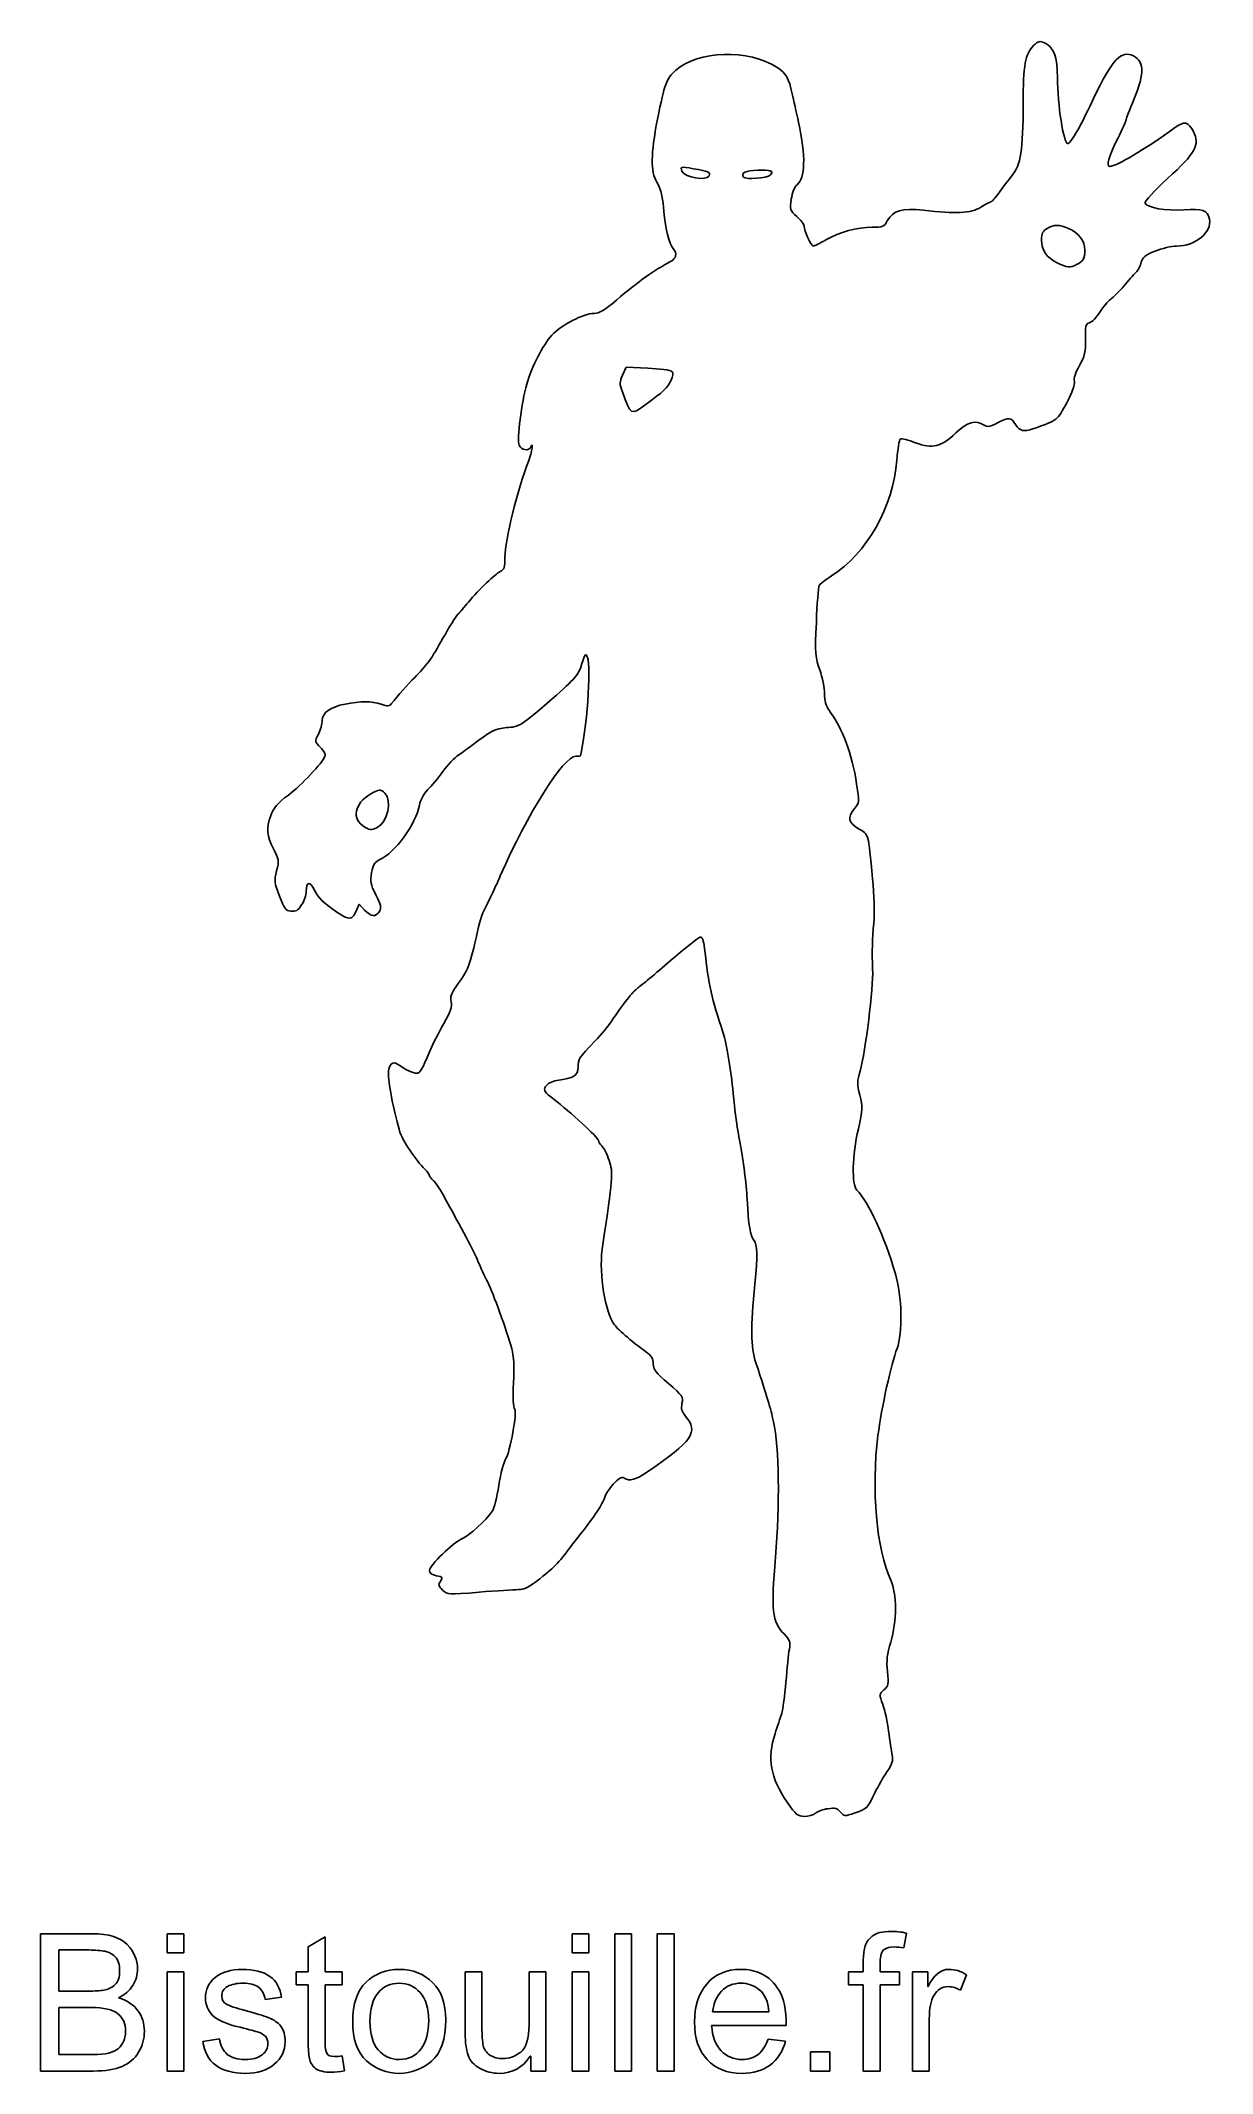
# Model space of a CAD drawing. Extents: x 36 to 476, y 37 to 800.
import ezdxf

# ---------------------------------------------------------------- set-up
doc = ezdxf.new("R2010")
doc.units = 0
doc.layers.get('0').update_dxf_attribs({"linetype": 'CONTINUOUS'})

msp = doc.modelspace()

# ---------------------------------------------------------------- linework, layer by layer
at = {"color": 7}
for p, q in [((287.44, 749.2), (287.44, 749.2)), ((310.56, 749.52), (310.56, 749.52)), ((425.44, 715.84), (425.44, 715.84)), ((256.32, 677.28), (254.96, 674.32)), ((264.4, 676.96), (256.32, 677.28)), ((263.28, 663.04), (263.28, 663.04)), ((162.8, 504.48), (162.8, 504.48)), ((156, 475.68), (155.2, 473.68)), ((158.08, 473.52), (156, 475.68)), ((316.8, 138.56), (316.8, 138.56)), ((36.4, 37.68), (36.4, 89.2)), ((36.4, 89.2), (55.76, 89.2)), ((83.92, 82.08), (83.92, 89.2)), ((83.92, 89.2), (90.24, 89.2)), ((90.24, 89.2), (90.24, 82.08)), ((136.88, 84.24), (143.28, 88.08)), ((136.88, 74.96), (136.88, 84.24)), ((143.28, 88.08), (143.28, 74.96)), ((236, 82.08), (236, 89.2)), ((236, 89.2), (242.32, 89.2)), ((242.32, 89.2), (242.32, 82.08)), ((252, 37.68), (252, 89.2)), ((252, 89.2), (258.32, 89.2)), ((258.32, 89.2), (258.32, 37.68)), ((268, 37.68), (268, 89.2)), ((268, 89.2), (274.32, 89.2)), ((274.32, 89.2), (274.32, 37.68)), ((361.6, 89.44), (360.64, 83.92)), ((361.6, 89.44), (361.6, 89.44)), ((53.52, 83.12), (43.2, 83.12)), ((43.2, 83.12), (43.2, 67.68)), ((90.24, 82.08), (83.92, 82.08)), ((90.24, 82.08), (90.24, 82.08)), ((242.32, 82.08), (236, 82.08)), ((242.32, 82.08), (242.32, 82.08)), ((345.36, 74.96), (345.36, 79.04)), ((351.68, 78.48), (351.68, 74.96)), ((83.92, 37.68), (83.92, 74.96)), ((83.92, 74.96), (90.24, 74.96)), ((90.24, 74.96), (90.24, 37.68)), ((132.32, 70.08), (132.32, 74.96)), ((132.32, 74.96), (136.88, 74.96)), ((136.88, 70.08), (132.32, 70.08)), ((136.88, 48.64), (136.88, 70.08)), ((143.28, 74.96), (149.6, 74.96)), ((149.6, 70.08), (143.28, 70.08)), ((143.28, 70.08), (143.28, 48.24)), ((149.6, 74.96), (149.6, 70.08)), ((171.12, 75.84), (171.12, 75.84)), ((195.84, 51.84), (195.84, 74.96)), ((195.84, 74.96), (202.16, 74.96)), ((202.16, 74.96), (202.16, 54.32)), ((219.84, 55.04), (219.84, 74.96)), ((219.84, 74.96), (226.16, 74.96)), ((226.16, 74.96), (226.16, 37.68)), ((236, 37.68), (236, 74.96)), ((236, 74.96), (242.32, 74.96)), ((242.32, 74.96), (242.32, 37.68)), ((339.76, 70.08), (339.76, 74.96)), ((339.76, 74.96), (345.36, 74.96)), ((345.36, 70.08), (339.76, 70.08)), ((345.36, 37.68), (345.36, 70.08)), ((351.68, 74.96), (358.96, 74.96)), ((358.96, 70.08), (351.68, 70.08)), ((351.68, 70.08), (351.68, 37.68)), ((358.96, 74.96), (358.96, 70.08)), ((363.84, 37.68), (363.84, 74.96)), ((363.84, 74.96), (369.6, 74.96)), ((369.6, 74.96), (369.6, 69.36)), ((369.6, 69.36), (369.68, 69.36)), ((384.16, 73.84), (381.92, 68)), ((384.16, 73.84), (384.16, 73.84)), ((43.2, 67.68), (54.4, 67.68)), ((43.2, 67.68), (43.2, 67.68)), ((55.2, 61.52), (43.2, 61.52)), ((43.2, 61.52), (43.2, 43.84)), ((65.68, 65.12), (65.68, 65.12)), ((126.88, 65.36), (120.72, 64.56)), ((120.72, 64.56), (120.72, 64.56)), ((316.4, 54.72), (288.4, 54.72)), ((288.8, 59.92), (309.92, 59.92)), ((309.92, 59.92), (309.92, 59.92)), ((316.4, 54.72), (316.4, 54.72)), ((370.16, 57.28), (370.16, 37.68)), ((97.28, 48.8), (103.6, 49.76)), ((309.68, 49.68), (316.16, 48.88)), ((43.2, 43.84), (56.08, 43.84)), ((43.2, 43.84), (43.2, 43.84)), ((149.6, 43.36), (150.48, 37.76)), ((171.12, 42), (171.12, 42)), ((220.48, 43.2), (220.32, 43.2)), ((220.48, 37.68), (220.48, 43.2)), ((325.6, 37.68), (325.6, 44.88)), ((325.6, 44.88), (332.8, 44.88)), ((332.8, 44.88), (332.8, 37.68)), ((56.16, 37.68), (36.4, 37.68)), ((90.24, 37.68), (83.92, 37.68)), ((90.24, 37.68), (90.24, 37.68)), ((150.48, 37.76), (150.48, 37.76)), ((226.16, 37.68), (220.48, 37.68)), ((226.16, 37.68), (226.16, 37.68)), ((242.32, 37.68), (236, 37.68)), ((242.32, 37.68), (242.32, 37.68)), ((258.32, 37.68), (252, 37.68)), ((258.32, 37.68), (258.32, 37.68)), ((274.32, 37.68), (268, 37.68)), ((274.32, 37.68), (274.32, 37.68)), ((332.8, 37.68), (325.6, 37.68)), ((332.8, 37.68), (332.8, 37.68)), ((351.68, 37.68), (345.36, 37.68)), ((370.16, 37.68), (363.84, 37.68))]:
    msp.add_line(p, q, dxfattribs=at)
for points in [[(274.96, 788.8), (283.04, 796.24), (302.4, 796.8), (312.96, 789.92)], [(405.44, 776.24), (405.44, 790.88), (406.16, 794.88), (409.36, 798.08)], [(409.36, 798.08), (411.04, 799.76), (411.68, 799.92), (413.44, 799.12)], [(413.44, 799.12), (416.8, 797.76), (418.32, 793.68), (418.32, 786)], [(430.4, 775.2), (438.16, 791.76), (441.68, 796.08), (446, 794.56)], [(446, 794.56), (450.96, 792.8), (451.2, 787.84), (447.04, 777.84)], [(268.08, 770.4), (270.8, 784), (271.36, 785.6), (274.96, 788.8)], [(312.96, 789.92), (316.4, 787.6), (317.36, 786), (318.72, 779.92)], [(318.72, 779.92), (319.2, 777.76), (320.24, 772.96), (321.04, 769.28)], [(418.32, 786), (418.32, 775.92), (420.56, 761.36), (422.16, 761.28)], [(401.2, 749.2), (404.56, 753.36), (405.36, 758.64), (405.44, 776.24)], [(422.16, 761.28), (423.12, 761.2), (426.64, 767.12), (430.4, 775.2)], [(447.04, 777.84), (445.36, 773.92), (444, 770.4), (444, 770)], [(267.84, 746.8), (265.44, 750.8), (265.52, 757.28), (268.08, 770.4)], [(321.04, 769.28), (323.84, 756.56), (323.6, 748.24), (320.48, 745.84)], [(440.96, 763.2), (437.44, 756.24), (436.48, 752.72), (437.92, 752.72)], [(437.92, 752.72), (440.48, 752.72), (450.96, 758.96), (462.32, 767.2)], [(444, 770), (444, 769.6), (442.64, 766.56), (440.96, 763.2)], [(469.36, 765.76), (471.92, 760.88), (470.16, 757.68), (459.68, 748.16)], [(462.32, 767.2), (466, 769.84), (467.36, 769.6), (469.36, 765.76)], [(281.52, 751.84), (276.72, 752.72), (276.56, 752.64), (277.28, 750.88)], [(277.28, 750.88), (278.32, 748.48), (286.56, 747.12), (287.44, 749.2)], [(287.44, 749.2), (288, 750.64), (287.36, 750.88), (281.52, 751.84)], [(305.76, 751.28), (301.04, 751.12), (299.36, 750.32), (300.4, 748.72)], [(300.4, 748.72), (301.12, 747.68), (309.12, 748.24), (310.56, 749.52)], [(310.56, 749.52), (312, 750.88), (310.4, 751.52), (305.76, 751.28)], [(396.24, 742.72), (397.6, 744.56), (399.84, 747.44), (401.2, 749.2)], [(459.68, 748.16), (454.8, 743.68), (450.96, 739.52), (451.2, 738.96)], [(270.32, 737.36), (269.92, 741.6), (269.12, 744.72), (267.84, 746.8)], [(318.32, 740.4), (317.76, 736.4), (317.92, 736.08), (320.4, 733.92)], [(320.48, 745.84), (319.52, 745.04), (318.72, 742.96), (318.32, 740.4)], [(393.28, 739.36), (393.6, 739.36), (394.96, 740.88), (396.24, 742.72)], [(274, 721.84), (272.4, 723.52), (271.04, 729.28), (270.32, 737.36)], [(320.4, 733.92), (321.92, 732.64), (323.12, 731.04), (323.12, 730.32)], [(354.4, 732.24), (356.64, 736.24), (359.76, 737.12), (367.92, 736.24)], [(367.92, 736.24), (380.16, 734.8), (385.84, 735.12), (389.52, 737.36)], [(389.52, 737.36), (391.2, 738.48), (392.88, 739.36), (393.28, 739.36)], [(451.2, 738.96), (451.92, 737.2), (459.12, 735.92), (465.76, 736.4)], [(475.36, 732.96), (476.48, 728.08), (470.16, 722.8), (463.04, 722.8)], [(465.76, 736.4), (472.88, 736.88), (474.56, 736.32), (475.36, 732.96)], [(323.12, 730.32), (323.12, 728.48), (325.76, 722.8), (326.64, 722.8)], [(326.64, 722.8), (327.04, 722.8), (329.12, 723.84), (331.36, 725.12)], [(331.36, 725.12), (336.4, 728.08), (343.04, 729.84), (348.72, 729.84)], [(348.72, 729.84), (352.72, 729.84), (353.2, 730.08), (354.4, 732.24)], [(414.4, 729.36), (412.72, 728.4), (412.32, 727.44), (412.32, 725.04)], [(412.32, 725.04), (412.32, 721.2), (414.24, 718.4), (418.24, 716.48)], [(422.4, 729.44), (419.04, 730.96), (417.04, 730.96), (414.4, 729.36)], [(428.56, 721.28), (428.56, 724.64), (426.32, 727.68), (422.4, 729.44)], [(272.96, 716.96), (275.12, 718.08), (275.6, 720.16), (274, 721.84)], [(425.44, 715.84), (428, 717.04), (428.56, 718), (428.56, 721.28)], [(454.96, 720.88), (451.2, 719.36), (450.16, 718.48), (449.76, 716.72)], [(463.04, 722.8), (461.2, 722.8), (457.52, 721.92), (454.96, 720.88)], [(252.64, 702.48), (261.2, 709.76), (266.8, 713.76), (272.96, 716.96)], [(418.24, 716.48), (421.84, 714.72), (422.96, 714.56), (425.44, 715.84)], [(447.76, 712.88), (446.88, 712), (444.8, 709.68), (443.2, 707.76)], [(449.76, 716.72), (449.52, 715.52), (448.56, 713.76), (447.76, 712.88)], [(244.24, 697.52), (246.24, 697.52), (248.16, 698.64), (252.64, 702.48)], [(438.32, 702.88), (437.28, 702.16), (435.44, 699.92), (434.24, 698)], [(443.2, 707.76), (441.52, 705.84), (439.36, 703.6), (438.32, 702.88)], [(228.4, 689.36), (231.76, 693.12), (240.32, 697.52), (244.24, 697.52)], [(434.24, 698), (433.04, 696.08), (431.28, 694.32), (430.32, 694)], [(218.96, 670.96), (220.88, 677.6), (224.88, 685.44), (228.4, 689.36)], [(428.8, 687.84), (428.96, 683.04), (428.56, 681.52), (426.56, 677.92)], [(430.32, 694), (428.88, 693.6), (428.72, 692.88), (428.8, 687.84)], [(254.96, 674.32), (253.84, 671.76), (253.76, 670.96), (254.88, 668.08)], [(263.28, 663.04), (270.32, 668.16), (271.92, 669.6), (273.12, 672.24)], [(273.44, 675.76), (272.96, 676.24), (268.88, 676.72), (264.4, 676.96)], [(273.12, 672.24), (274, 674.16), (274.08, 675.12), (273.44, 675.76)], [(424.64, 672), (424.96, 670.88), (423.92, 668), (421.76, 664)], [(426.56, 677.92), (425.12, 675.36), (424.32, 673.04), (424.64, 672)], [(216.08, 648), (215.2, 650.08), (217.04, 664.24), (218.96, 670.96)], [(254.88, 668.08), (258.16, 659.2), (258.08, 659.28), (263.28, 663.04)], [(421.76, 664), (418.32, 657.36), (418.48, 657.52), (409.04, 654.16)], [(390.8, 655.6), (387.44, 657.6), (384.56, 656.8), (380.16, 652.64)], [(395.84, 656.4), (393.04, 654.96), (392.16, 654.8), (390.8, 655.6)], [(402.56, 655.76), (400.72, 658.64), (400.24, 658.64), (395.84, 656.4)], [(219.76, 642.32), (220.96, 645.36), (221.6, 649.84), (220.48, 647.28)], [(359.28, 650.32), (358.88, 650.08), (358.32, 646.48), (358, 642.4)], [(365.04, 648.96), (362.32, 650), (359.76, 650.64), (359.28, 650.32)], [(380.16, 652.64), (374.4, 647.28), (371.44, 646.64), (365.04, 648.96)], [(409.04, 654.16), (405.68, 652.96), (404.16, 653.36), (402.56, 655.76)], [(210.8, 606), (210.8, 612.48), (215.36, 630.88), (219.76, 642.32)], [(220.48, 647.28), (219.76, 645.76), (216.8, 646.16), (216.08, 648)], [(358, 642.4), (356.72, 625.12), (346.56, 607.12), (333.44, 598.96)], [(209.04, 600.64), (210.48, 601.28), (210.8, 602.32), (210.8, 606)], [(197.04, 589.12), (201.12, 593.92), (207.2, 599.68), (209.04, 600.64)], [(328.72, 595.28), (328.48, 594.72), (328, 588.48), (327.76, 581.52)], [(333.44, 598.96), (331.12, 597.44), (328.96, 595.84), (328.72, 595.28)], [(193.12, 584.56), (193.84, 585.36), (195.6, 587.44), (197.04, 589.12)], [(187.52, 575.6), (189.84, 579.76), (192.4, 583.76), (193.12, 584.56)], [(327.76, 581.52), (327.2, 569.76), (327.36, 568.32), (329.04, 563.68)], [(176.8, 560.72), (181.2, 565.12), (183.2, 567.84), (187.52, 575.6)], [(239.6, 565.76), (238.32, 561.76), (237.36, 560.56), (228.56, 552.88)], [(239.12, 531.44), (241.44, 540.24), (243.2, 564.8), (241.84, 568.32)], [(241.84, 568.32), (241.12, 570.08), (240.88, 569.92), (239.6, 565.76)], [(168.16, 551.04), (170.56, 554), (174.48, 558.48), (176.8, 560.72)], [(329.04, 563.68), (330, 560.88), (330.8, 556.88), (330.8, 554.72)], [(142.16, 544.64), (142.16, 547.6), (145.2, 549.84), (150.8, 550.88)], [(150.8, 550.88), (156.48, 552), (160.64, 552), (164.24, 550.8)], [(164.24, 550.8), (166.8, 549.92), (167.36, 550), (168.16, 551.04)], [(228.56, 552.88), (216.8, 542.64), (216.32, 542.32), (211.36, 542)], [(330.8, 554.72), (330.8, 552.24), (331.44, 550), (332.4, 548.72)], [(140.72, 539.6), (141.52, 541.12), (142.16, 543.36), (142.16, 544.64)], [(211.36, 542), (207.44, 541.76), (205.04, 540.48), (198.32, 535.28)], [(332.4, 548.72), (337.68, 541.44), (341.12, 532.48), (342.88, 520.8)], [(141.44, 534.64), (139.28, 536.72), (139.28, 536.8), (140.72, 539.6)], [(143.2, 531.28), (143.44, 531.92), (142.72, 533.44), (141.44, 534.64)], [(198.32, 535.28), (196.88, 534.16), (194.64, 532.56), (193.28, 531.68)], [(129.44, 516.72), (134.32, 520.4), (142.24, 528.72), (143.2, 531.28)], [(193.28, 531.68), (192, 530.8), (189.36, 528.08), (187.52, 525.6)], [(209.04, 486.32), (218.96, 509.36), (232.8, 531.28), (237.44, 531.28)], [(237.44, 531.28), (238.32, 531.28), (239.12, 531.36), (239.12, 531.44)], [(187.52, 525.6), (185.76, 523.12), (183.12, 520), (181.76, 518.64)], [(342.88, 520.8), (343.92, 514.16), (343.92, 513.76), (342.08, 511.6)], [(122.88, 509.04), (123.92, 511.92), (125.36, 513.6), (129.44, 516.72)], [(161.6, 517.76), (154.88, 514.56), (152.8, 508.56), (157.28, 505.28)], [(165.68, 517.44), (164.08, 518.88), (164, 518.88), (161.6, 517.76)], [(162.8, 504.48), (166.64, 506.4), (168.56, 514.8), (165.68, 517.44)], [(178.64, 512.88), (177.44, 505.92), (169.44, 494.96), (163.76, 492.48)], [(181.76, 518.64), (180.24, 517.12), (179.04, 514.8), (178.64, 512.88)], [(342.08, 511.6), (339.36, 508.16), (339.76, 506.4), (343.6, 504.08)], [(123.84, 496.56), (121.28, 501.44), (121.04, 503.92), (122.88, 509.04)], [(157.28, 505.28), (159.84, 503.44), (160.48, 503.36), (162.8, 504.48)], [(343.6, 504.08), (347.44, 501.92), (347.2, 502.8), (348.88, 485.2)], [(125.04, 488.24), (126, 492.08), (125.92, 492.56), (123.84, 496.56)], [(163.76, 492.48), (162, 491.68), (161.28, 490.64), (160.72, 487.6)], [(126.08, 478.8), (124.16, 483.76), (124.08, 484.56), (125.04, 488.24)], [(139.28, 481.04), (137.52, 484.48), (136.16, 484.24), (136.16, 480.56)], [(147.68, 472.72), (142.08, 476.64), (141.04, 477.68), (139.28, 481.04)], [(160.72, 487.6), (160.08, 484.24), (160.24, 483.28), (162.32, 479.28)], [(205.2, 478.08), (206.48, 480.64), (208.24, 484.4), (209.04, 486.32)], [(348.88, 485.2), (349.44, 479.44), (349.68, 472.16), (349.28, 468.64)], [(130.4, 473.12), (128.48, 473.28), (127.84, 474.08), (126.08, 478.8)], [(134.4, 475.44), (133.04, 473.36), (132.24, 472.88), (130.4, 473.12)], [(136.16, 480.56), (136.16, 479.2), (135.36, 476.88), (134.4, 475.44)], [(155.2, 473.68), (153.52, 469.68), (152.24, 469.52), (147.68, 472.72)], [(163.68, 473.04), (162.32, 470.8), (160.48, 470.96), (158.08, 473.52)], [(162.32, 479.28), (164.24, 475.52), (164.48, 474.48), (163.68, 473.04)], [(200.48, 465.44), (201.6, 470.64), (201.84, 471.2), (205.2, 478.08)], [(349.28, 468.64), (348.72, 462.72), (348.64, 457.76), (348.88, 451.44)], [(192.48, 444.8), (196.96, 450.96), (197.6, 452.56), (200.48, 465.44)], [(284.08, 463.36), (283.44, 463.2), (278.4, 459.2), (272.88, 454.48)], [(285.76, 459.04), (285.36, 462.32), (284.88, 463.52), (284.08, 463.36)], [(292.8, 427.36), (288.32, 440.72), (287.36, 444.8), (285.76, 459.04)], [(272.88, 454.48), (267.36, 449.68), (261.92, 445.12), (260.72, 444.32)], [(348.88, 451.44), (349.2, 444.16), (346.24, 420.72), (344.16, 413.04)], [(190.64, 439.12), (190.16, 440.96), (190.56, 442.24), (192.48, 444.8)], [(260.72, 444.32), (258.8, 442.88), (255.12, 438.24), (250.64, 431.52)], [(187.84, 430.96), (190.48, 435.52), (191.04, 437.2), (190.64, 439.12)], [(182.56, 420.56), (183.68, 423.12), (186, 427.84), (187.84, 430.96)], [(250.64, 431.52), (249.68, 430.08), (247.04, 426.88), (244.64, 424.4)], [(296.48, 404.8), (295.68, 413.6), (294, 423.6), (292.8, 427.36)], [(177.6, 412.24), (178.88, 412.24), (179.68, 413.52), (182.56, 420.56)], [(244.64, 424.4), (238.4, 417.76), (238.24, 417.6), (238.24, 414.56)], [(167.04, 411.68), (167.04, 415.84), (168.56, 417.2), (171.12, 415.28)], [(171.12, 415.28), (173.44, 413.6), (176.32, 412.24), (177.6, 412.24)], [(238.24, 414.56), (238.24, 411.36), (236.8, 410.48), (230.32, 409.52)], [(344.16, 413.04), (343.04, 409.28), (343.04, 408.08), (344.08, 404)], [(171.36, 390.08), (169.44, 396.16), (167.04, 408.08), (167.04, 411.68)], [(226.08, 407.28), (225.2, 405.76), (225.52, 405.28), (229.28, 402.4)], [(230.32, 409.52), (228.24, 409.2), (226.72, 408.4), (226.08, 407.28)], [(299.28, 385.04), (298.24, 390.24), (296.96, 399.12), (296.48, 404.8)], [(229.28, 402.4), (235.04, 398.08), (245.92, 388), (245.92, 386.96)], [(344.08, 404), (345.2, 399.68), (345.2, 398.64), (343.52, 391.36)], [(180.72, 376.24), (177.52, 379.36), (172.24, 387.12), (171.36, 390.08)], [(343.52, 391.36), (341.2, 381.36), (340.96, 370.48), (342.96, 368.4)], [(245.92, 386.96), (245.92, 386.48), (246.48, 385.6), (247.2, 384.96)], [(247.2, 384.96), (247.84, 384.32), (249.12, 381.92), (249.92, 379.52)], [(301.76, 364.96), (301.36, 370.8), (300.32, 379.84), (299.28, 385.04)], [(182.48, 373.76), (182.48, 374.16), (181.68, 375.28), (180.72, 376.24)], [(249.92, 379.52), (251.52, 374.96), (251.28, 372.4), (247.52, 348)], [(183.84, 372), (183.12, 372.56), (182.48, 373.36), (182.48, 373.76)], [(187.6, 366.56), (186.24, 369.04), (184.56, 371.44), (183.84, 372)], [(200.64, 341.76), (199.12, 345.36), (194.64, 353.76), (187.6, 366.56)], [(342.96, 368.4), (347.44, 363.76), (353.28, 351.2), (357.44, 336.96)], [(304.24, 349.6), (302.88, 351.36), (302.32, 354.88), (301.76, 364.96)], [(247.52, 348), (246, 338.48), (247.76, 325.12), (251.36, 318.72)], [(304.64, 333.12), (305.76, 344.24), (305.68, 347.68), (304.24, 349.6)], [(204.32, 333.84), (203.2, 336), (201.52, 339.6), (200.64, 341.76)], [(357.44, 336.96), (359.92, 328.88), (360.24, 314.4), (358.08, 308.96)], [(213.36, 308.8), (211.44, 315.68), (206.32, 329.76), (204.32, 333.84)], [(305.04, 303.52), (303.04, 309.76), (302.96, 316.8), (304.64, 333.12)], [(251.36, 318.72), (252.56, 316.56), (256.24, 313.28), (263.44, 307.92)], [(214, 296), (214.32, 301.92), (214.08, 306.32), (213.36, 308.8)], [(263.44, 307.92), (265.84, 306.24), (266.48, 305.12), (266.48, 303.12)], [(358.08, 308.96), (355.84, 303.28), (352.24, 286.64), (350.88, 276.32)], [(266.48, 303.12), (266.48, 300.96), (267.44, 299.84), (272.16, 295.76)], [(311.68, 281.44), (310.4, 286.96), (309.52, 290), (305.04, 303.52)], [(214.4, 286.24), (213.92, 286.72), (213.76, 290.64), (214, 296)], [(272.16, 295.76), (277.52, 291.2), (277.84, 290.8), (277.28, 288.32)], [(211.04, 267.36), (212.72, 269.92), (215.52, 285.28), (214.4, 286.24)], [(278.48, 283.68), (283.68, 277.52), (281.44, 274.24), (264, 262.4)], [(277.28, 288.32), (276.88, 286.32), (277.2, 285.12), (278.48, 283.68)], [(312.4, 230.64), (314.08, 250.24), (313.76, 271.76), (311.68, 281.44)], [(350.88, 276.32), (348.32, 255.92), (350.32, 233.44), (355.68, 222)], [(208.48, 257.52), (209.2, 262), (210.32, 266.4), (211.04, 267.36)], [(255.76, 260.16), (254.8, 260.88), (254, 260.56), (252, 258.56)], [(264, 262.4), (260.24, 259.76), (257.28, 259.04), (255.76, 260.16)], [(206.08, 247.92), (206.72, 248.8), (207.84, 253.12), (208.48, 257.52)], [(248.48, 253.52), (246.88, 249.52), (245.36, 247.28), (238.16, 237.92)], [(252, 258.56), (250.64, 257.12), (249.04, 254.88), (248.48, 253.52)], [(194.88, 237.6), (197.52, 238.8), (203.44, 244.16), (206.08, 247.92)], [(182.48, 225.6), (182.48, 227.6), (191.2, 236), (194.88, 237.6)], [(238.16, 237.92), (229.92, 227.28), (230.32, 227.68), (223.84, 222.48)], [(315.6, 201.76), (311.2, 206.24), (310.64, 210.72), (312.4, 230.64)], [(185.04, 223.6), (183.28, 223.92), (182.48, 224.56), (182.48, 225.6)], [(186.56, 221.52), (187.52, 222.96), (187.44, 223.2), (185.04, 223.6)], [(187.36, 218.24), (185.76, 219.76), (185.68, 220.24), (186.56, 221.52)], [(223.84, 222.48), (219.76, 219.28), (218, 218.4), (215.76, 218.4)], [(355.68, 222), (358.08, 216.88), (358.08, 206.64), (355.68, 198.72)], [(201.12, 217.44), (189.36, 216.48), (189.28, 216.48), (187.36, 218.24)], [(215.76, 218.4), (214.16, 218.4), (207.6, 218), (201.12, 217.44)], [(317.6, 196), (318.08, 198.8), (317.84, 199.52), (315.6, 201.76)], [(355.68, 198.72), (354.32, 194.24), (354, 191.76), (354.48, 187.6)], [(316.32, 183.68), (316.72, 188.72), (317.28, 194.24), (317.6, 196)], [(314.72, 171.92), (315.2, 173.36), (315.92, 178.72), (316.32, 183.68)], [(354.48, 187.6), (354.96, 182.88), (354.88, 182.24), (353.12, 180.72)], [(353.12, 180.72), (351.28, 179.2), (351.28, 179.04), (352.72, 175.28)], [(312.24, 164.4), (313.12, 166.96), (314.24, 170.4), (314.72, 171.92)], [(352.72, 175.28), (353.52, 173.2), (354.48, 168.64), (354.88, 165.2)], [(316.8, 138.56), (310.48, 147.76), (309.2, 155.04), (312.24, 164.4)], [(354.88, 165.2), (355.36, 161.68), (355.92, 157.68), (356.24, 156.24)], [(356.24, 156.24), (356.64, 154.24), (356.24, 152.88), (354.24, 150)], [(354.24, 150), (352.88, 147.92), (350.88, 144.48), (349.84, 142.32)], [(323.2, 133.28), (320.8, 133.28), (320.08, 133.84), (316.8, 138.56)], [(349.84, 142.32), (346.88, 136.24), (346.8, 136.08), (342.32, 134.56)], [(327.44, 134.48), (326.64, 133.84), (324.72, 133.28), (323.2, 133.28)], [(332.08, 136.16), (330.32, 135.92), (328.24, 135.12), (327.44, 134.48)], [(336.8, 134.88), (335.6, 136.4), (334.8, 136.56), (332.08, 136.16)], [(342.32, 134.56), (338.24, 133.2), (338.16, 133.2), (336.8, 134.88)], [(55.76, 89.2), (62, 89.2), (66.4, 87.84), (68.96, 85.12)], [(68.96, 85.12), (71.52, 82.4), (72.8, 79.44), (72.8, 76.08)], [(345.36, 79.04), (345.36, 80.88), (345.6, 82.64), (345.92, 84.16)], [(345.92, 84.16), (346.24, 85.68), (347.2, 87.04), (348.72, 88.24)], [(348.72, 88.24), (350.24, 89.52), (352.56, 90.08), (355.68, 90.08)], [(356.96, 84.24), (355.36, 84.24), (354.16, 83.92), (353.2, 83.28)], [(355.68, 90.08), (357.6, 90.08), (359.52, 89.92), (361.6, 89.44)], [(360.64, 83.92), (359.36, 84.16), (358.16, 84.24), (356.96, 84.24)], [(60, 82.72), (58.32, 82.96), (56.16, 83.12), (53.52, 83.12)], [(64.32, 80.64), (63.12, 81.76), (61.68, 82.48), (60, 82.72)], [(66.08, 75.2), (66.08, 77.68), (65.52, 79.44), (64.32, 80.64)], [(353.2, 83.28), (352.24, 82.64), (351.68, 81.04), (351.68, 78.48)], [(60.16, 68), (61.76, 68.32), (63.12, 68.96), (64.32, 70.08)], [(64.32, 70.08), (65.52, 71.2), (66.08, 72.88), (66.08, 75.2)], [(71.04, 69.84), (69.84, 67.92), (68.08, 66.32), (65.68, 65.12)], [(72.8, 76.08), (72.8, 73.84), (72.24, 71.76), (71.04, 69.84)], [(98.32, 65.12), (98.32, 68.24), (99.52, 70.8), (102, 72.8)], [(102, 72.8), (104.56, 74.8), (107.84, 75.84), (112.08, 75.84)], [(106.64, 69.44), (105.2, 68.64), (104.4, 67.44), (104.4, 65.84)], [(112.48, 70.64), (110.08, 70.64), (108.16, 70.24), (106.64, 69.44)], [(112.08, 75.84), (116.48, 75.84), (120, 74.96), (122.48, 73.2)], [(118.24, 69.12), (116.88, 70.16), (114.96, 70.64), (112.48, 70.64)], [(120.72, 64.56), (120.4, 66.56), (119.6, 68.16), (118.24, 69.12)], [(122.48, 73.2), (124.88, 71.44), (126.4, 68.88), (126.88, 65.36)], [(153.6, 56.32), (153.6, 62.88), (155.28, 67.76), (158.64, 71.04)], [(158.64, 71.04), (162, 74.24), (166.16, 75.84), (171.12, 75.84)], [(171.12, 70.64), (167.84, 70.64), (165.2, 69.44), (163.2, 67.04)], [(171.12, 75.84), (176.16, 75.84), (180.32, 74.16), (183.6, 70.88)], [(178.96, 67.12), (176.8, 69.52), (174.24, 70.64), (171.12, 70.64)], [(183.6, 70.88), (186.96, 67.6), (188.56, 62.96), (188.56, 56.96)], [(282, 56.08), (282, 61.92), (283.52, 66.72), (286.56, 70.32)], [(286.56, 70.32), (289.6, 74), (293.92, 75.84), (299.44, 75.84)], [(299.44, 70.64), (296.48, 70.64), (294.08, 69.68), (292.16, 67.68)], [(299.44, 75.84), (302.16, 75.84), (304.8, 75.28), (307.36, 74.08)], [(306.32, 68.16), (304.24, 69.84), (302, 70.64), (299.44, 70.64)], [(307.36, 74.08), (309.84, 72.88), (312, 70.8), (313.76, 67.92)], [(369.68, 69.36), (371.76, 73.68), (374.4, 75.84), (377.6, 75.84)], [(377.36, 69.36), (374.96, 69.36), (373.2, 68.32), (372, 66.16)], [(381.92, 68), (380.4, 68.88), (378.88, 69.36), (377.36, 69.36)], [(377.6, 75.84), (379.76, 75.84), (381.92, 75.2), (384.16, 73.84)], [(54.4, 67.68), (56.72, 67.68), (58.64, 67.76), (60.16, 68)], [(65.44, 59.2), (63.52, 60.72), (60.16, 61.52), (55.2, 61.52)], [(65.68, 65.12), (68.96, 64.16), (71.36, 62.56), (72.96, 60.32)], [(100.88, 58.64), (99.2, 60.48), (98.32, 62.64), (98.32, 65.12)], [(104.4, 65.84), (104.4, 64.4), (105.04, 63.36), (106.24, 62.72)], [(106.24, 62.72), (107.36, 62.08), (109.76, 61.28), (113.2, 60.4)], [(163.2, 67.04), (161.12, 64.64), (160.08, 61.12), (160.08, 56.32)], [(182.16, 56.56), (182.16, 61.2), (181.04, 64.72), (178.96, 67.12)], [(292.16, 67.68), (290.24, 65.68), (289.12, 63.12), (288.8, 59.92)], [(309.92, 59.92), (309.6, 63.76), (308.48, 66.48), (306.32, 68.16)], [(313.76, 67.92), (315.52, 65.04), (316.4, 60.64), (316.4, 54.72)], [(372, 66.16), (370.72, 64.08), (370.16, 61.12), (370.16, 57.28)], [(68.32, 52.64), (68.32, 55.44), (67.36, 57.6), (65.44, 59.2)], [(72.96, 60.32), (74.56, 58.08), (75.36, 55.52), (75.36, 52.64)], [(111.36, 54.08), (106.08, 55.28), (102.56, 56.88), (100.88, 58.64)], [(118.24, 52.24), (117.2, 52.56), (114.88, 53.2), (111.36, 54.08)], [(113.2, 60.4), (117.12, 59.36), (120.08, 58.48), (122.08, 57.68)], [(122.08, 57.68), (124, 56.96), (125.52, 55.84), (126.64, 54.48)], [(126.64, 54.48), (127.68, 53.04), (128.24, 51.12), (128.24, 48.64)], [(158.8, 41.52), (155.36, 44.64), (153.6, 49.52), (153.6, 56.32)], [(160.08, 56.32), (160.08, 51.6), (161.12, 48), (163.2, 45.6)], [(179.28, 46), (181.2, 48.72), (182.16, 52.24), (182.16, 56.56)], [(188.56, 56.96), (188.56, 49.6), (186.8, 44.4), (183.2, 41.36)], [(202.16, 54.32), (202.16, 51.04), (202.32, 48.64), (202.64, 47.2)], [(216.72, 44.8), (218.8, 46.4), (219.84, 49.84), (219.84, 55.04)], [(286.72, 42), (283.52, 45.36), (282, 50.08), (282, 56.08)], [(288.4, 54.72), (288.72, 50.64), (289.84, 47.44), (292, 45.28)], [(56.08, 43.84), (60.64, 43.84), (63.84, 44.56), (65.6, 46.16)], [(65.6, 46.16), (67.36, 47.76), (68.32, 49.92), (68.32, 52.64)], [(75.36, 52.64), (75.36, 49.76), (74.64, 47.12), (73.2, 44.72)], [(102.16, 39.84), (99.52, 41.84), (97.92, 44.8), (97.28, 48.8)], [(103.6, 49.76), (103.92, 47.2), (104.88, 45.28), (106.48, 43.92)], [(120.8, 50.72), (120.08, 51.36), (119.28, 51.92), (118.24, 52.24)], [(119.6, 43.76), (121.04, 44.88), (121.76, 46.32), (121.76, 48)], [(121.76, 48), (121.76, 49.12), (121.44, 50), (120.8, 50.72)], [(128.24, 48.64), (128.24, 45.28), (126.88, 42.48), (124.16, 40.24)], [(137.36, 42.4), (137.04, 43.84), (136.88, 45.92), (136.88, 48.64)], [(143.28, 48.24), (143.28, 46.4), (143.44, 45.04), (143.84, 44.32)], [(171.12, 42), (174.72, 42), (177.44, 43.36), (179.28, 46)], [(196.96, 43.6), (196.24, 45.76), (195.84, 48.48), (195.84, 51.84)], [(202.64, 47.2), (202.96, 45.76), (203.84, 44.64), (205.12, 43.68)], [(305.92, 43.92), (307.52, 45.2), (308.8, 47.12), (309.68, 49.68)], [(316.16, 48.88), (315.12, 45.04), (313.2, 42), (310.4, 39.92)], [(66.96, 39.36), (64.32, 38.24), (60.72, 37.68), (56.16, 37.68)], [(73.2, 44.72), (71.76, 42.32), (69.68, 40.56), (66.96, 39.36)], [(113.28, 36.8), (108.56, 36.8), (104.88, 37.84), (102.16, 39.84)], [(106.48, 43.92), (108.08, 42.64), (110.32, 42), (113.2, 42)], [(113.2, 42), (116, 42), (118.08, 42.56), (119.6, 43.76)], [(124.16, 40.24), (121.44, 37.92), (117.84, 36.8), (113.28, 36.8)], [(139.68, 38.64), (138.4, 39.6), (137.6, 40.88), (137.36, 42.4)], [(145.68, 37.2), (142.96, 37.2), (140.96, 37.68), (139.68, 38.64)], [(143.84, 44.32), (144.24, 43.52), (145.2, 43.12), (146.72, 43.12)], [(146.72, 43.12), (147.68, 43.12), (148.64, 43.2), (149.6, 43.36)], [(171.12, 36.8), (166.4, 36.8), (162.32, 38.4), (158.8, 41.52)], [(163.2, 45.6), (165.36, 43.2), (167.92, 42), (171.12, 42)], [(183.2, 41.36), (179.6, 38.32), (175.6, 36.8), (171.12, 36.8)], [(201.44, 38.64), (199.2, 39.84), (197.68, 41.52), (196.96, 43.6)], [(208.64, 36.8), (206, 36.8), (203.6, 37.44), (201.44, 38.64)], [(205.12, 43.68), (206.48, 42.8), (208.08, 42.32), (209.92, 42.32)], [(220.32, 43.2), (217.44, 38.96), (213.6, 36.8), (208.64, 36.8)], [(209.92, 42.32), (212.32, 42.32), (214.56, 43.12), (216.72, 44.8)], [(299.84, 36.8), (294.24, 36.8), (289.84, 38.56), (286.72, 42)], [(292, 45.28), (294.08, 43.12), (296.72, 42), (299.84, 42)], [(299.84, 42), (302.24, 42), (304.24, 42.64), (305.92, 43.92)], [(310.4, 39.92), (307.6, 37.84), (304.08, 36.8), (299.84, 36.8)], [(150.48, 37.76), (148.56, 37.36), (146.96, 37.2), (145.68, 37.2)]]:
    msp.add_open_spline(points, degree=3, dxfattribs=at)

doc.saveas('drawing.dxf')
